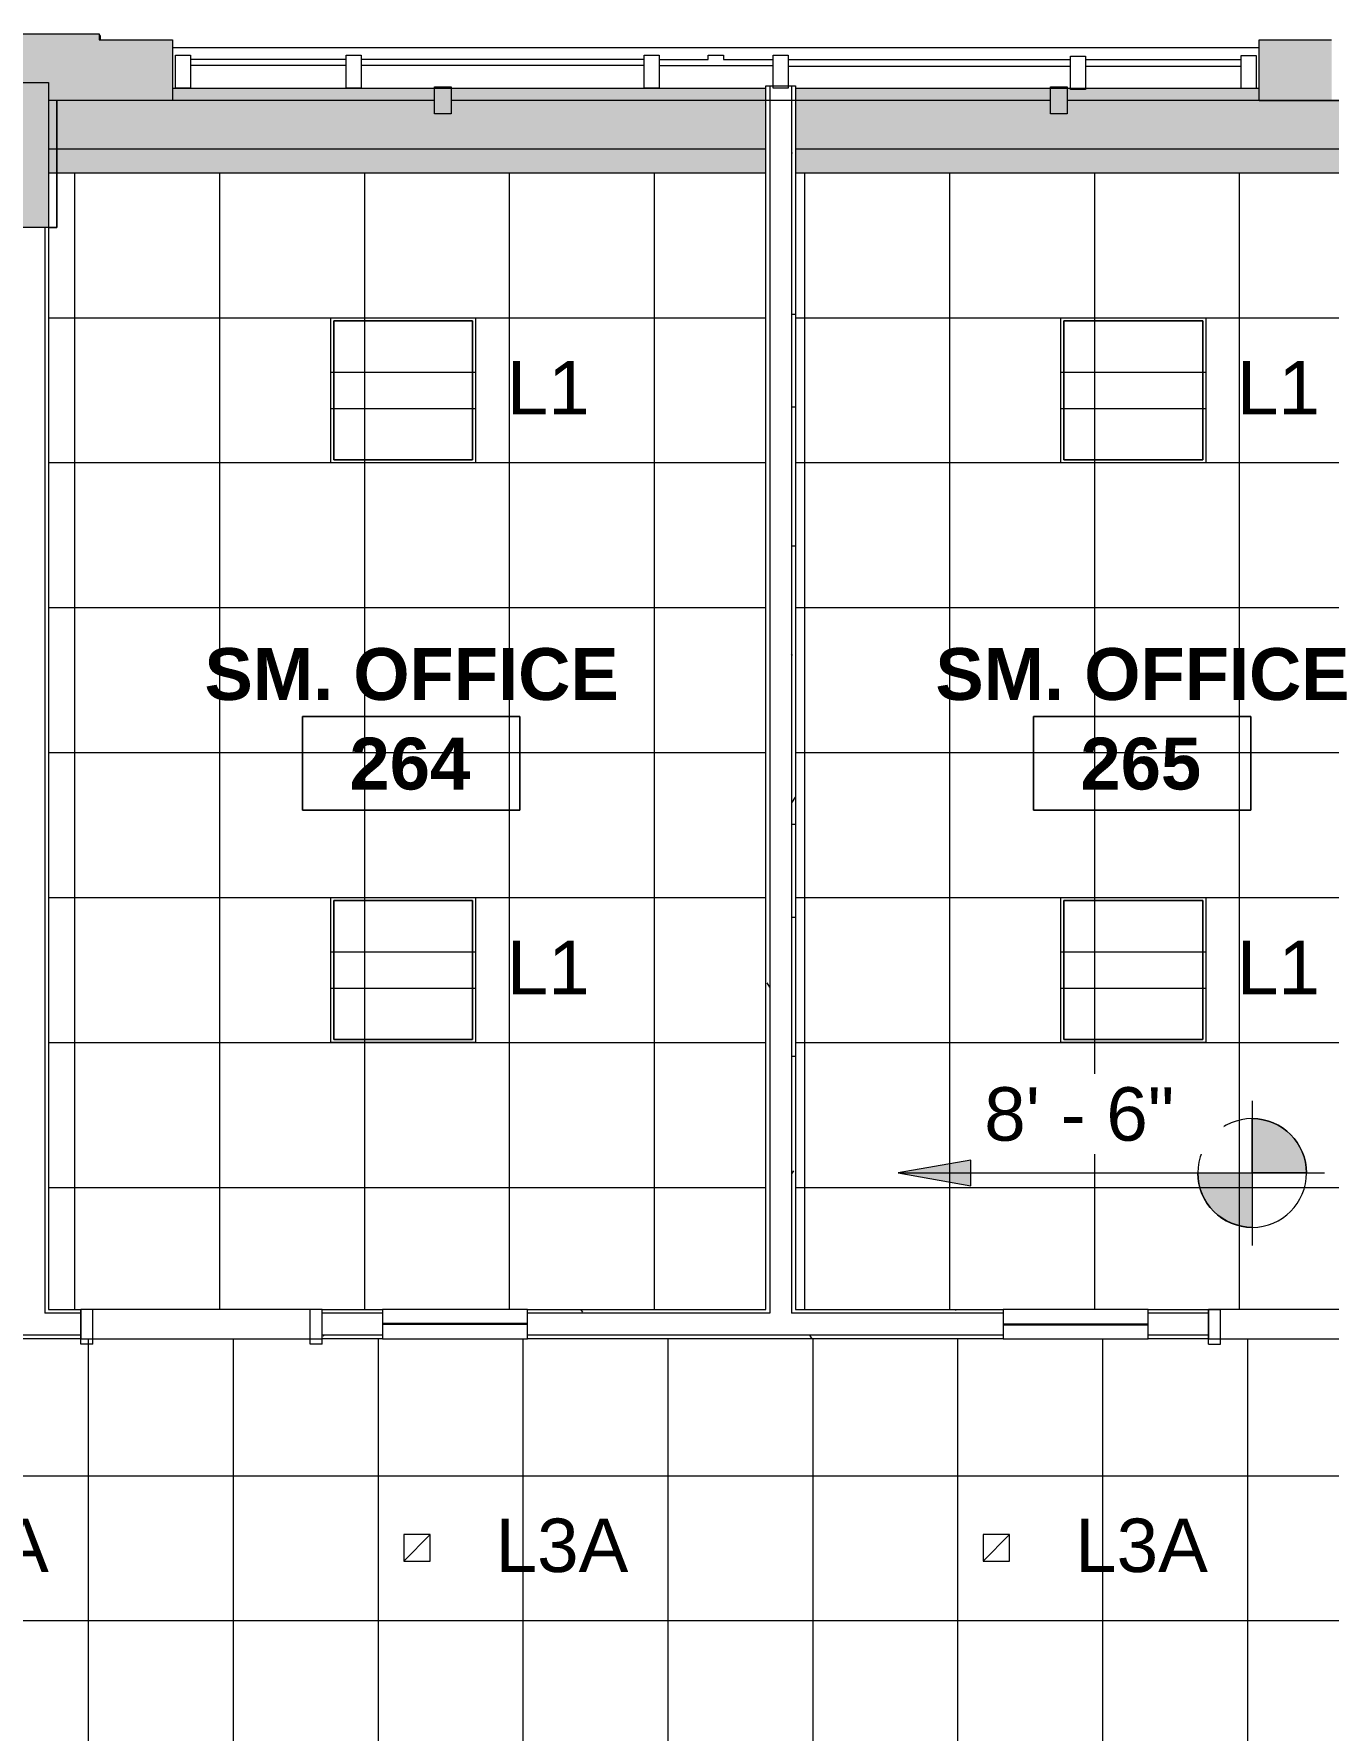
# Model space of a CAD drawing. Header units: inches. Extents: x -24 to 3083, y 122 to 13691.
# Drawn here: x 927.3 to 1141.6, y 13259.3 to 13540.2 of the extents above; entities that cross this region are included whole.
import ezdxf

# ---------------------------------------------------------------- set-up
doc = ezdxf.new("R2010")
doc.units = ezdxf.units.IN
doc.header["$MEASUREMENT"] = 0
for name, color, linetype, lineweight in [('X2$0$A-AREA-IDEN', 2, 'Continuous', 9), ('X2$0$A-CLNG', 13, 'Continuous', 13), ('X2$0$A-CLNG-PATT', 13, 'Continuous', 13), ('X2$0$A-Cols-Extr', 7, 'Continuous', 9), ('X2$0$A-DOOR', 31, 'Continuous', 13), ('X2$0$A-DOOR-FRAM', 31, 'Continuous', 20), ('X2$0$A-GLAZ', 151, 'Continuous', 13), ('X2$0$A-WALL', 113, 'Continuous', 13), ('X2$0$A-Wall-Extr', 7, 'Continuous', 9), ('X2$0$A-WALL-PATT', 111, 'Continuous', 13), ('X2$0$E-ELEC-FIXT', 91, 'Continuous', 9), ('X2$0$E-LITE-EQPM', 33, 'Continuous', 9), ('X2$0$E-LITE-EQPM-IDEN', 33, 'Continuous', 9), ('X2$0$G-ANNO-DIMS', 111, 'Continuous', 9), ('X2$0$I-WALL', 2, 'Continuous', 9), ('X2$0$Plaza America_Tower 1_2nd Floor -REVIT_dwg', 8, 'Continuous', 9), ('X2$0$S-COLS', 52, 'Continuous', 13)]:
    doc.layers.add(name, color=color, linetype=linetype, lineweight=lineweight)
doc.styles.add('X2$0$Arial_3', font='arial.ttf', dxfattribs={"height": 8.85179640718562})
doc.styles.add('X2$0$Swis721 Lt BT_B', font='', dxfattribs={"height": 8.583975346687202})
doc.styles.get('X2$0$Swis721 Lt BT_B').set_extended_font_data('Swis721 Lt BT', bold=True)
pattern_1 = [(0, (0, 0), (30.72, 7.68), [1.267, -21.773, 1.267, -21.773, -122.88]), (0, (0, 0), (30.72, 7.68), [-46.08, 1.267, -44.813, 1.267, -21.773, -53.76]), (0, (0, 0), (30.72, 7.68), [-115.2, 1.267, -14.093, 1.267, -37.133]), (120, (11.52, 3.84), (-22.01107510106448, 22.76430040425796), [1.267, -21.773, 1.267, -21.773, -122.88]), (120, (11.52, 3.84), (-22.01107510106448, 22.76430040425796), [-46.07999999999999, 1.267, -44.813, 1.267, -21.773, -53.75999999999999]), (120, (11.52, 3.84), (-22.01107510106448, 22.76430040425796), [-115.2, 1.267, -14.093, 1.267, -37.133]), (240, (15.36, 19.2), (-8.708924898935503, -30.44430040425795), [1.267, -21.773, 1.267, -21.773, -122.88]), (240, (15.36, 19.2), (-8.708924898935503, -30.44430040425795), [-46.08, 1.267, -44.813, 1.267, -21.773, -53.76]), (240, (15.36, 19.2), (-8.708924898935503, -30.44430040425795), [-115.2, 1.267, -14.093, 1.267, -37.133])]
pattern_2 = [(0, (0, 0), (15.36, 3.84), [1.267, -10.253, 1.267, -10.253, -61.44]), (0, (0, 0), (15.36, 3.84), [-23.04, 1.267, -21.773, 1.267, -10.253, -26.88]), (0, (0, 0), (15.36, 3.84), [-57.6, 1.267, -6.412999999999999, 1.267, -17.933]), (120, (5.76, 1.92), (-11.00553755053224, 11.38215020212898), [1.267, -10.253, 1.267, -10.253, -61.43999999999999]), (120, (5.76, 1.92), (-11.00553755053224, 11.38215020212898), [-23.04, 1.267, -21.773, 1.267, -10.253, -26.88]), (120, (5.76, 1.92), (-11.00553755053224, 11.38215020212898), [-57.59999999999999, 1.267, -6.412999999999998, 1.267, -17.933]), (240, (7.68, 9.6), (-4.354462449467752, -15.22215020212898), [1.267, -10.253, 1.267, -10.253, -61.44]), (240, (7.68, 9.6), (-4.354462449467752, -15.22215020212898), [-23.04, 1.267, -21.773, 1.267, -10.253, -26.88]), (240, (7.68, 9.6), (-4.354462449467752, -15.22215020212898), [-57.6, 1.267, -6.412999999999999, 1.267, -17.933])]

# ---------------------------------------------------------------- blocks, each defined once
blk = doc.blocks.new('X2$0$PS - Duplex - Duplex-4172790-FIRST FLOOR')
at = {"layer": 'X2$0$E-ELEC-FIXT'}
for p, q in [((1.375000000000114, 2.249999999999976), (-1.374999999999808, 2.249999999999974)), ((-1.374999999999808, 2.249999999999974), (-1.374999999999808, -2.250000000000306)), ((1.375000000000114, -2.250000000000306), (1.375000000000114, 2.249999999999975)), ((-1.374999999999808, -2.250000000000306), (1.375000000000114, -2.250000000000306))]:
    blk.add_line(p, q, dxfattribs=at)
blk = doc.blocks.new('X2$0$Plaza America_Tower 1_2nd Floor -REVIT_dwg-5250115-FIRST FLOOR')
at = {"layer": 'X2$0$A-Cols-Extr', "color": 253, "flags": 128}
blk.add_lwpolyline([(25871.3027293133, 13508.10613648422), (25872.64148555829, 13508.10613648422), (25872.64148555829, 13529.16813648421)], dxfattribs=at)
at = {"layer": 'X2$0$A-GLAZ', "color": 253, "lineweight": 9}
for p, q in [((25891.81948555827, 13537.9136364842), (26071.81948555827, 13537.9136364842)), ((25920.56948555827, 13535.9136364842), (25894.81948555827, 13535.9136364842)), ((25920.56948555827, 13534.9136364842), (25894.81948555827, 13534.9136364842)), ((25969.951216345, 13535.9136364842), (25923.06948555826, 13535.9136364842)), ((25969.951216345, 13534.9136364842), (25923.06948555826, 13534.9136364842)), ((25972.451216345, 13534.9136364842), (25991.31948555826, 13534.9136364842)), ((25993.81948555827, 13535.9136364842), (26040.56948555827, 13535.9136364842)), ((25993.81948555827, 13534.8549896012), (26040.56948555827, 13534.8549896012)), ((26043.06948555826, 13535.9136364842), (26068.81948555827, 13535.9136364842)), ((26043.06948555826, 13534.8549896012), (26068.81948555827, 13534.8549896012)), ((25935.24919930232, 13529.16363648421), (25891.81948555829, 13529.16363648421)), ((26037.24919930232, 13529.16363648421), (25937.99919930232, 13529.16363648421)), ((26071.81948555829, 13529.16363648421), (26039.99919930232, 13529.16363648421))]:
    blk.add_line(p, q, dxfattribs=at)
at = {"layer": 'X2$0$A-GLAZ', "color": 253, "lineweight": 9, "flags": 128}
for points in [[(25892.31948555826, 13531.1636364842), (25892.31948555826, 13536.6636364842), (25894.81948555827, 13536.6636364842), (25894.81948555827, 13531.1636364842)], [(25920.56948555827, 13536.6636364842), (25923.06948555826, 13536.6636364842), (25923.06948555826, 13531.1636364842), (25920.56948555827, 13531.1636364842)], [(25972.451216345, 13536.6636364842), (25972.451216345, 13531.1636364842), (25969.951216345, 13531.1636364842), (25969.951216345, 13536.6636364842)], [(25993.81948555827, 13536.6636364842), (25993.81948555827, 13531.1636364842), (25991.31948555826, 13531.1636364842), (25991.31948555826, 13536.6636364842)], [(26043.06948555826, 13536.46714848614), (26043.06948555826, 13530.96714848614), (26040.56948555827, 13530.96714848614), (26040.56948555827, 13536.46714848614)], [(26071.31948555827, 13536.62181582521), (26071.31948555827, 13531.12181582521), (26068.81948555827, 13531.12181582521), (26068.81948555827, 13536.62181582521)]]:
    blk.add_lwpolyline(points, close=True, dxfattribs=at)
blk.add_lwpolyline([(25972.451216345, 13535.9136364842), (25980.56948555827, 13535.9136364842), (25980.56948555827, 13536.6636364842), (25983.06948555826, 13536.6636364842), (25983.06948555826, 13535.9136364842), (25991.31948555826, 13535.9136364842)], dxfattribs=at)
at = {"layer": 'X2$0$A-Wall-Extr', "color": 253}
for p, q in [((25891.81948555827, 13529.1636364842), (25872.64148555827, 13529.1636364842)), ((26071.81948555827, 13529.1636364842), (26091.15873555827, 13529.1636364842))]:
    blk.add_line(p, q, dxfattribs=at)
at = {"layer": 'X2$0$A-Wall-Extr', "color": 253, "flags": 128}
for points in [[(25879.81948555829, 13539.16813648422), (25879.81948555829, 13539.90913648422), (25879.65823555829, 13539.90913648422)], [(25879.65823555829, 13539.90913648422), (25879.81948555829, 13539.90913648422), (25879.81948555829, 13539.16813648422)], [(25891.81948555829, 13529.16363648421), (25872.64148555829, 13529.16363648421), (25872.64148555829, 13508.10613648422), (25871.3027293133, 13508.10613648422)]]:
    blk.add_lwpolyline(points, dxfattribs=at)
blk = doc.blocks.new('X2$0$Single Flush - OTJ_SOLIDFLUSH_ALUM-4900816-FIRST FLOOR')
at = {"layer": 'X2$0$A-DOOR-FRAM'}
for p, q in [((-20.00000000000034, -3.312499999999999), (-20.00000000000034, 2.4375)), ((-20.00000000000034, 2.437499999999999), (-18.00000000000034, 2.437499999999999)), ((-18.00000000000034, -3.312499999999999), (-18.00000000000034, 2.4375)), ((18.00000399999976, -3.312499999999999), (18.00000399999976, 2.4375)), ((18.00000399999976, 2.437499999999999), (20.00000399999975, 2.437499999999999)), ((20.00000399999975, -3.312499999999999), (20.00000399999975, 2.4375)), ((-20.00000000000034, -3.312499999999999), (-18.00000000000034, -3.312499999999999)), ((18.00000399999976, -3.312499999999999), (20.00000399999975, -3.312499999999999))]:
    blk.add_line(p, q, dxfattribs=at)
blk = doc.blocks.new('X2$0$Single Flush - OTJ_SOLIDFLUSH_ALUM-4900275-FIRST FLOOR')
at = {"layer": 'X2$0$A-DOOR-FRAM'}
for p, q in [((-20.00000000000034, 3.312499999999999), (-20.00000000000034, -2.4375)), ((-20.00000000000034, 3.312499999999999), (-18.00000000000034, 3.312499999999999)), ((-18.00000000000034, 3.312499999999999), (-18.00000000000034, -2.4375)), ((18.00000399999976, 3.312499999999999), (18.00000399999976, -2.4375)), ((18.00000399999976, 3.312499999999999), (20.00000399999975, 3.312499999999999)), ((20.00000399999975, 3.312499999999999), (20.00000399999975, -2.4375)), ((-20.00000000000034, -2.437499999999999), (-18.00000000000034, -2.437499999999999)), ((18.00000399999976, -2.437499999999999), (20.00000399999975, -2.437499999999999))]:
    blk.add_line(p, q, dxfattribs=at)
blk = doc.blocks.new('X2$0$Frameless opening with glazing - 24_ x 96_-4900874-FIRST FLOOR')
at = {"layer": 'X2$0$A-GLAZ', "lineweight": 30}
blk.add_line((-13.5000000000001, 0.06250000000124077), (10.49999999999988, 0.06250000000124077), dxfattribs=at)
blk = doc.blocks.new('X2$0$L-Ceiling Light - Linear Box - 2_x2_-4960925-FIRST FLOOR')
at = {"layer": 'X2$0$E-LITE-EQPM'}
for p, q in [((-12, -11.99999999999904), (-12, 12.00000000000094)), ((-12, 12.00000000000094), (12, 12.00000000000094)), ((-12, -11.99999999999965), (-12, 12.00000000000037)), ((-12, 12.00000000000037), (11.99999999999999, 12.00000000000037)), ((-11.50000000000008, -11.49999999999979), (-11.50000000000008, 11.50000000000021)), ((-11.50000000000008, 11.50000000000021), (11.49999999999991, 11.50000000000021)), ((11.49999999999985, 11.50000000000037), (-11.50000000000013, 11.50000000000037)), ((-11.50000000000012, 11.50000000000037), (-11.50000000000013, -11.49999999999964)), ((11.49999999999991, 11.50000000000021), (11.49999999999991, -11.49999999999979)), ((11.49999999999985, -11.49999999999964), (11.49999999999985, 11.50000000000037)), ((12, 12.00000000000094), (12, -11.99999999999903)), ((11.99999999999999, 12.00000000000037), (11.99999999999999, -11.99999999999965)), ((-12.00000000000001, 3.00000000000094), (11.99999999999999, 3.00000000000094)), ((-12.00000000000001, -2.99999999999906), (11.99999999999999, -2.99999999999906)), ((12, -11.99999999999904), (-12, -11.99999999999904)), ((11.99999999999999, -11.99999999999965), (-12, -11.99999999999965)), ((11.49999999999991, -11.49999999999979), (-11.50000000000008, -11.49999999999979)), ((-11.50000000000013, -11.49999999999964), (11.49999999999985, -11.49999999999964))]:
    blk.add_line(p, q, dxfattribs=at)
blk = doc.blocks.new('X2$0$Concrete-Rectangular-Column - 19 X 24-5195709-FIRST FLOOR')
at = {"layer": 'X2$0$S-COLS', "lineweight": 9}
blk.add_hatch(color=7, dxfattribs=at).paths.add_polyline_path([(-5.741374999965386, -11.99999999998772), (9.500000000024782, -11.99999999998772), (9.500000000024782, 12.00000000001228), (-9.499999999973623, 12.00000000001228), (-9.499999999972259, -11.99999999998772)], flags=0)
at = {"layer": 'X2$0$S-COLS', "color": 8, "lineweight": 20}
for p, q in [((-9.500000000000005, 12), (9.499999999999991, 12)), ((-9.500000000000005, -12), (-9.500000000000005, 12)), ((9.499999999999991, 12), (9.499999999999991, -12)), ((9.499999999999991, -12), (-9.500000000000005, -12))]:
    blk.add_line(p, q, dxfattribs=at)
blk = doc.blocks.new('X2$0$L-Recessed Square Downlight - 4_  black trim-5264487-FIRST FLOOR')
at = {"layer": 'X2$0$E-LITE-EQPM'}
for p, q in [((-2.187499999999749, -2.18750000000022), (-2.187499999999749, 2.187499999999678)), ((-2.187499999999749, 2.187499999999678), (2.187500000000309, 2.187499999999678)), ((-2.187499999999749, 2.187499999999678), (2.187500000000309, -2.18750000000022)), ((2.187500000000309, 2.187499999999678), (2.187500000000309, -2.18750000000022)), ((2.187500000000309, -2.18750000000022), (-2.187499999999748, -2.18750000000022))]:
    blk.add_line(p, q, dxfattribs=at)
blk = doc.blocks.new('X2$0$Room Tag - Room Name and Number-3379422-FIRST FLOOR')
at = {"layer": 'X2$0$A-AREA-IDEN'}
for p, q in [((-0.1880646717928032, -0.1635729993857746), (-0.1880646717928032, -0.001823739990654245)), ((-0.1880646717928032, -0.001823739990654244), (0.1869353282071967, -0.001823739990654244)), ((0.1869353282071967, -0.001823739990655456), (-0.1880646717928029, -0.001823739990654244)), ((-0.1880646717928029, -0.001823739990654251), (-0.1880646717928032, -0.1635729993857734)), ((0.1869353282071967, -0.001823739990654244), (0.1869353282071967, -0.1635729993857746)), ((0.1869353282071964, -0.1635729993857746), (0.1869353282071967, -0.001823739990655458)), ((0.1869353282071967, -0.1635729993857746), (-0.1880646717928032, -0.1635729993857746)), ((-0.1880646717928032, -0.1635729993857734), (0.1869353282071964, -0.1635729993857746))]:
    blk.add_line(p, q, dxfattribs=at)
blk = doc.blocks.new('X2$0$Spot Elevations - Spot Elevation - Target Filled-49714-FIRST FLOOR')
at = {"layer": 'X2$0$G-ANNO-DIMS'}
h = blk.add_hatch(color=256, dxfattribs=at)
edge = h.paths.add_edge_path(flags=0)
edge.add_line((1.249000902703301e-16, 0), (-0.09374999999999985, 0))
edge.add_arc((4.891920202254595e-16, -2.60208521396521e-16), 0.09375000000000024, 90.00000000000063, 180.0000000000003, ccw=False)
edge.add_line((1.249000902703301e-16, 0.09375000000000007), (1.249000902703301e-16, 0))
h = blk.add_hatch(color=256, dxfattribs=at)
edge = h.paths.add_edge_path(flags=0)
edge.add_line((1.249000902703301e-16, 0), (0.09375000000000029, 0))
edge.add_arc((2.289834988289385e-16, 6.245004513516504e-17), 0.09374999999999996, 269.99999999999955, 359.99999999999966, ccw=False)
edge.add_line((1.249000902703301e-16, -0.09375), (1.249000902703301e-16, 0))
for p, q in [((-2.706168622523819e-16, 0.1243846875261664), (-2.706168622523819e-16, -0.125)), ((1.249000902703301e-16, 0), (1.249000902703301e-16, 0.09375000000000007)), ((0.1250000000000001, 7.067913962433002e-16), (-0.1249999999999998, 7.067913962433002e-16)), ((-0.09374999999999985, 0), (1.249000902703301e-16, 0)), ((1.249000902703301e-16, 0), (1.249000902703301e-16, -0.09375)), ((0.09375000000000029, 0), (1.249000902703301e-16, 0))]:
    blk.add_line(p, q, dxfattribs=at)
blk.add_circle((1.249000902703301e-16, 0), 0.09375000000000006, dxfattribs=at)
for centre, radius, start, end in [((4.891920202254595e-16, -2.60208521396521e-16), 0.09375000000000024, 90.0000000000002, 179.9999999999999), ((2.289834988289385e-16, 6.245004513516504e-17), 0.09374999999999996, 269.9999999999992, 359.9999999999993)]:
    blk.add_arc(centre, radius, start, end, dxfattribs=at)
blk = doc.blocks.new('X2')
at = {"layer": 'X2$0$A-CLNG-PATT'}
h = blk.add_hatch(dxfattribs=at)
h.set_pattern_fill('FP2_63', color=256, style=0, pattern_type=2)
h.set_pattern_definition(pattern_2)
h.paths.add_polyline_path([(25516.2315457556, 12516.66801148421), (25519.31948555829, 12516.66801148421), (25519.31948555829, 12633.16801148421), (25509.31948555829, 12633.16801148421), (25509.31948555829, 12552.82926148421), (25511.31948555829, 12552.82926148421), (25511.31948555829, 12516.66801148421), (25515.31948555829, 12516.66801148421)], flags=0)
h.paths.add_polyline_path([(25517.7002228844, 12638.04301148421), (25519.31948555829, 12638.04301148421), (25519.31948555829, 12659.66801148421), (25511.31948555829, 12659.66801148421), (25511.31948555829, 12638.04301148421), (25512.7911836715, 12638.04301148421)], flags=0)
h.paths.add_polyline_path([(25519.31948555829, 12683.91851148421), (25519.31948555829, 12819.16801148421), (25511.31948555829, 12819.16801148421), (25511.31948555829, 12791.66801148421), (25509.31948555829, 12791.66801148421), (25509.31948555829, 12711.32926148422), (25511.31948555829, 12711.32926148422), (25511.35355800328, 12683.91851148421)], flags=0)
h.paths.add_polyline_path([(25511.31948555829, 12824.04301148421), (25519.31948555829, 12824.04301148421), (25519.31948555829, 12959.91851148421), (25511.57398555829, 12959.91851148421), (25511.57398555829, 12932.66801148421), (25509.32398555829, 12932.66801148421), (25509.32398555829, 12853.16801148421), (25511.31948555829, 12853.16801148421), (25511.31948555829, 12841.00676148421)], flags=0)
h.paths.add_polyline_path([(25511.66177033994, 12983.91851148421), (25519.31948555829, 12983.91851148421), (25519.31948555829, 13090.98051148421), (25511.31948555829, 13090.98051148421), (25511.31948555829, 13090.16801148421), (25509.32398555829, 13090.16801148421), (25509.32398555829, 13011.16801148421), (25511.57398555829, 13011.16801148421), (25511.57398555829, 12983.91851148421)], flags=0)
h.paths.add_polyline_path([(27892.05272931333, 12992.41776148421), (27892.05272931333, 13011.16826148421), (27894.30272931333, 13011.16826148421), (27894.30272931333, 13091.6680114842), (27892.31948555831, 13091.6680114842), (27892.31948555831, 13151.6680114842), (27894.30272931332, 13151.6680114842), (27894.30272931332, 13232.10140557675), (27892.30272931332, 13232.10140557675), (27892.29116504824, 13232.16826148421), (27892.05272931333, 13232.16826148421), (27892.05272931333, 13278.35140557675), (27887.82447931322, 13278.35140557675), (27887.82447931322, 13096.68895002697), (27892.22300787356, 13096.68895002697), (27892.22300787356, 13091.81395002697), (27887.82447931322, 13091.81395002697), (27887.82447931322, 13091.41882368823), (27884.30272931332, 13091.41882368823), (27884.30272931332, 12992.41776148421)], flags=0)
h.paths.add_polyline_path([(25511.31948555829, 13095.85551148421), (25519.31948555829, 13095.85551148421), (25519.31948555829, 13257.85551148421), (25511.31948555829, 13257.85551148421), (25511.3067355583, 13231.91851148408), (25509.3067355583, 13231.91851148421), (25509.3067355583, 13151.66801148421), (25511.31948555829, 13151.66801148421), (25511.31948555829, 13103.66801148421)], flags=0)
h.paths.add_polyline_path([(25516.55968987744, 13262.73051148421), (25519.31948555829, 13262.73051148421), (25519.31948555829, 13278.91851148421), (25511.31948555829, 13278.91851148421), (25511.31948555829, 13262.73051148421)], flags=0)
h.paths.add_polyline_path([(25512.00259139991, 13312.41857398421), (25519.31948555829, 13312.41857398421), (25519.31948555829, 13497.17651148421), (25511.66398555828, 13497.17651148421), (25511.66398555828, 13489.90856935709), (25509.32278700429, 13489.90856935709), (25509.32278700429, 13349.16813648421), (25511.31948555829, 13349.16813648421), (25511.31948555829, 13312.41857398421)], flags=0)
h.paths.add_polyline_path([(27891.3056541418, 13312.41882398421), (27892.05272931333, 13312.41882398421), (27892.05272931333, 13324.8010708786), (27884.05272931332, 13324.8010708786), (27884.05272931332, 13312.41882398421), (27887.82447931322, 13312.41882398421)], flags=0)
h.paths.add_polyline_path([(27884.05272931332, 13329.67607087861), (27892.05272931333, 13329.67607087861), (27892.05272931333, 13349.16838648422), (27894.30272931333, 13349.16838648422), (27894.30272931333, 13493.82257186597), (27892.30722931332, 13493.82257186597), (27892.30722931332, 13501.82257186596), (27884.05272931332, 13501.82257186596), (27884.05272931332, 13337.16838648422)], flags=0)
h.paths.add_polyline_path([(27052.46797931332, 13520.66818874749), (27052.46797931332, 13529.16813648421), (27031.80722931333, 13529.16813648421), (27031.80722931333, 13531.16363648422), (26951.30722931333, 13531.16363648422), (26951.30722931333, 13528.91363648421), (26942.99472931332, 13528.91363648421), (26942.99472931332, 13520.66818874749), (27032.55903642479, 13520.66818874749)], flags=0)
h.paths.add_polyline_path([(26938.11972931333, 13520.66818874749), (26938.11972931333, 13528.91363648421), (26932.46797931332, 13528.91363648421), (26932.46797931332, 13520.66818874749)], flags=0)
h.paths.add_polyline_path([(27072.46797931332, 13521.16813648421), (27189.84130800327, 13521.16813648421), (27189.84130800327, 13531.12181582522), (27091.80722931333, 13531.12181582522), (27091.80722931333, 13529.16813648421), (27071.46797931332, 13529.16813648421), (27071.46797931332, 13521.16813648421)], flags=0)
h.paths.add_polyline_path([(27863.08394216832, 13521.16813648421), (27863.08394216832, 13529.16813648421), (27857.05722931332, 13529.16813648421), (27857.05722931332, 13531.16363648422), (27712.30722931333, 13531.16363648422), (27712.30722931333, 13529.16813648421), (27652.30722931333, 13529.16813648421), (27652.30722931333, 13531.16363648422), (27569.42272931332, 13531.16363648422), (27569.42272931332, 13529.16813648421), (27551.46797931332, 13529.16813648421), (27551.46797931332, 13521.16813648421), (27669.59306525887, 13521.16813648421), (27669.59306525887, 13529.16363648421), (27674.46806525888, 13529.16363648421), (27674.46806525888, 13521.16813648421), (27727.84703642479, 13521.16813648421)], flags=0)
h.paths.add_polyline_path([(27315.48522931332, 13521.16813648421), (27326.98522931331, 13521.16813648421), (27326.98522931331, 13529.16363648421), (27315.48522931332, 13529.16363648421)], flags=0)
h.paths.add_polyline_path([(27206.38103642479, 13521.16813648421), (27290.98522931322, 13521.16813648421), (27290.98522931322, 13529.16363648421), (27271.80722931333, 13529.16813648421), (27271.80722931333, 13531.12181582522), (27194.71630800328, 13531.12181582522), (27194.71630800328, 13521.16813648421)], flags=0)
h.paths.add_polyline_path([(27331.86022931332, 13521.16813648421), (27479.36972931333, 13521.16813648421), (27479.36972931333, 13530.5510708786), (27484.24472931333, 13530.5510708786), (27484.24472931333, 13521.16813648421), (27532.46797931332, 13521.16813648421), (27532.46797931332, 13529.16363648421), (27511.80722931332, 13529.16813648421), (27511.80722931332, 13531.16363648422), (27331.86022931332, 13531.16363648422), (27331.86022931332, 13521.83503226003)], flags=0)
h.paths.add_polyline_path([(26522.05722931332, 13521.16813648421), (26522.05722931332, 13529.16363648421), (26452.30722931332, 13529.16813648421), (26452.30722931332, 13531.16363648422), (26371.81948555829, 13531.16363648422), (26371.81948555829, 13529.16813648421), (26351.64148555828, 13529.16813648421), (26351.64148555828, 13521.16813648421), (26512.46262931332, 13521.16813648421)], flags=0)
h.paths.add_polyline_path([(26311.81948555829, 13521.16813648421), (26328.39148555829, 13521.16813648421), (26328.39148555829, 13529.16363648421), (26311.81948555829, 13529.16813648421), (26311.81948555829, 13531.16363648422), (26131.81948555829, 13531.16363648422), (26131.81948555829, 13529.16813648421), (26111.64148555828, 13529.16813648421), (26111.64148555828, 13521.16813648421), (26163.44903642479, 13521.16813648421)], flags=0)
h.paths.add_polyline_path([(25641.98303642479, 13521.16813648422), (25692.31948555829, 13521.16813648422), (25692.31948555829, 13531.16813648421), (25547.56948555829, 13531.16813648421), (25547.56918258937, 13529.16813648421), (25540.28588946195, 13529.16813648421), (25540.28588946195, 13521.16813648422)], flags=0)
h.paths.add_polyline_path([(25697.19448555829, 13521.16813648422), (25852.3027293133, 13521.16813648422), (25852.3027293133, 13529.16813648421), (25831.81948555829, 13529.16813648421), (25831.81948555829, 13531.16363648422), (25752.31948555829, 13531.16363648422), (25752.31948555829, 13529.16813648421), (25697.19448555829, 13529.16813648421), (25697.19448555829, 13528.92436095445)], flags=0)
h.paths.add_polyline_path([(25871.3027293133, 13521.16813648422), (25990.13198555829, 13521.16813648422), (25990.13198555829, 13531.16363648422), (25891.81948555829, 13531.16363648422), (25891.81948555829, 13529.16813648421), (25871.3027293133, 13529.16813648421), (25871.3027293133, 13528.94068544484)], flags=0)
h.paths.add_polyline_path([(25995.00698555829, 13521.16813648422), (26092.64148555829, 13521.16813648422), (26092.64148555829, 13529.16813648421), (26071.81948555829, 13529.16813648421), (26071.81948555829, 13531.16363648422), (25995.00698555829, 13531.16363648422), (25995.00698555829, 13526.10355469311)], flags=0)
h.paths.add_polyline_path([(25547.56918258937, 13529.16813648421), (25547.56948555829, 13529.1681406703), (25641.98303642479, 13529.16813648421)], flags=0)
h = blk.add_hatch(dxfattribs=at)
h.set_pattern_fill('FP2_63', color=256, style=0, pattern_type=2)
h.set_pattern_definition(pattern_2)
h.paths.add_polyline_path([(25515.31948555829, 12512.66801148421), (25523.31948555829, 12512.66801148421), (25523.31948555829, 12633.16801148421), (25519.31948555829, 12633.16801148421), (25519.31948555829, 12516.66801148421), (25511.31948555829, 12516.66801148421), (25511.31948555829, 12512.66801148421)], flags=0)
h.paths.add_polyline_path([(25519.31948555829, 12638.04301148421), (25523.31948555829, 12638.04301148421), (25523.31948555829, 12659.66801148421), (25519.31948555829, 12659.66801148421)], flags=0)
h.paths.add_polyline_path([(25523.31948555828, 12983.91851148421), (25523.31948555828, 13090.98051148421), (25519.31948555829, 13090.98051148421), (25519.31948555829, 12983.91851148421)], flags=0)
h.paths.add_polyline_path([(27880.30272931332, 12992.41776148421), (27884.30272931332, 12992.41776148421), (27884.30272931332, 13091.41882368823), (27880.30272931332, 13091.41882368823), (27880.30272931332, 13030.43270592318)], flags=0)
h.paths.add_polyline_path([(25519.31948555829, 13095.85551148421), (25523.31948555828, 13095.85551148421), (25523.31948555828, 13257.85551148421), (25519.31948555829, 13257.85551148421), (25519.31948555829, 13148.40770592318)], flags=0)
h.paths.add_polyline_path([(25523.31948555828, 13262.73051148421), (25523.31948555828, 13278.91851148421), (25519.31948555829, 13278.91851148421), (25519.31948555829, 13262.73051148421), (25523.0999872532, 13262.73051148421)], flags=0)
h.paths.add_polyline_path([(25523.31948555828, 13312.41857398421), (25523.31948555828, 13497.17651148421), (25519.31948555829, 13497.17651148421), (25519.31948555829, 13312.41857398421)], flags=0)
h.paths.add_polyline_path([(27884.05272931332, 13312.41882398421), (27884.05272931332, 13324.8010708786), (27880.05272931333, 13324.8010708786), (27880.05272931333, 13312.41882398421)], flags=0)
h.paths.add_polyline_path([(27880.41718349308, 13329.67607087861), (27884.05272931332, 13329.67607087861), (27884.05272931332, 13501.82257186596), (27880.05272931333, 13501.82257186596), (27880.05272931333, 13329.67607087861)], flags=0)
h.paths.add_polyline_path([(27032.55903642479, 13517.16813648421), (27052.46797931332, 13517.16813648421), (27052.46797931332, 13520.66818874749), (26942.99472931332, 13520.66818874749), (26942.99472931332, 13517.16813648421), (27031.80722931333, 13517.16813648421)], flags=0)
h.paths.add_polyline_path([(27479.36972931333, 13517.16813648421), (27479.36972931333, 13521.16813648421), (27331.86022931332, 13521.16813648421), (27331.86022931332, 13517.16813648421), (27380.20303642479, 13517.16813648421)], flags=0)
h.paths.add_polyline_path([(27072.46797931332, 13517.16813648421), (27189.84130800327, 13517.16813648421), (27189.84130800327, 13521.16813648421), (27071.46797931332, 13521.16813648421), (27071.46797931332, 13517.16813648421)], flags=0)
h.paths.add_polyline_path([(27674.46806525888, 13517.16813648421), (27863.08394216832, 13517.16813648421), (27863.08394216832, 13521.16813648421), (27674.46806525888, 13521.16813648421), (27674.46806525888, 13518.74700407261)], flags=0)
h.paths.add_polyline_path([(27515.11972931332, 13517.16813648421), (27532.46797931332, 13517.16813648421), (27532.46797931332, 13521.16813648421), (27484.24472931333, 13521.16813648421), (27484.24472931333, 13517.16813648421), (27511.80722931332, 13517.16813648421)], flags=0)
h.paths.add_polyline_path([(26932.46797931332, 13517.16813648421), (26938.11972931333, 13517.16813648421), (26938.11972931333, 13520.66818874749), (26932.46797931332, 13520.66818874749), (26932.46797931332, 13528.91363648421), (26928.46797931333, 13528.91363648421), (26928.46797931333, 13517.16813648421)], flags=0)
h.paths.add_polyline_path([(27194.71630800328, 13517.16813648421), (27290.98522931322, 13517.16813648421), (27290.98522931322, 13521.16813648421), (27194.71630800328, 13521.16813648421), (27194.71630800328, 13519.41394320217)], flags=0)
h.paths.add_polyline_path([(27551.46797931332, 13517.16813648421), (27669.59306525887, 13517.16813648421), (27669.59306525887, 13521.16813648421), (27551.46797931332, 13521.16813648421)], flags=0)
h.paths.add_polyline_path([(27326.98522931331, 13517.16813648421), (27326.98522931331, 13521.16813648421), (27315.48522931332, 13521.16813648421), (27315.48522931332, 13517.16813648421)], flags=0)
h.paths.add_polyline_path([(26328.39148555829, 13517.16813648421), (26328.39148555829, 13521.16813648421), (26111.64148555828, 13521.16813648421), (26111.64148555828, 13517.16813648421), (26311.81948555829, 13517.16813648421)], flags=0)
h.paths.add_polyline_path([(26522.05722931332, 13517.16813648421), (26522.05722931332, 13521.16813648421), (26351.64148555828, 13521.16813648421), (26351.64148555828, 13517.16813648421), (26452.30722931332, 13517.16813648421)], flags=0)
h.paths.add_polyline_path([(25692.31948555829, 13517.16813648421), (25692.31948555829, 13521.16813648422), (25540.28588946195, 13521.16813648422), (25540.28588946195, 13517.16813648421), (25641.98303642479, 13517.16813648421)], flags=0)
h.paths.add_polyline_path([(25697.19448555829, 13517.16813648421), (25852.3027293133, 13517.16813648421), (25852.3027293133, 13521.16813648422), (25697.19448555829, 13521.16813648422), (25697.19448555829, 13519.15659638694)], flags=0)
h.paths.add_polyline_path([(25990.13198555829, 13517.16813648421), (25990.13198555829, 13521.16813648422), (25871.3027293133, 13521.16813648422), (25871.3027293133, 13517.16813648421), (25989.62703642479, 13517.16813648421)], flags=0)
h.paths.add_polyline_path([(26071.81948555829, 13517.16813648421), (26092.64148555829, 13517.16813648421), (26092.64148555829, 13521.16813648422), (25995.00698555829, 13521.16813648422), (25995.00698555829, 13517.16813648421)], flags=0)
h = blk.add_hatch(dxfattribs=at)
h.set_pattern_fill('FP2_37', color=256, style=0, pattern_type=2)
h.set_pattern_definition([(270, (25990.039, 13421.168), (-24, -1.469576158976824e-15), []), (180, (25990.039, 13421.168), (2.939152317953648e-15, 24), [])])
h.paths.add_polyline_path([(25871.3027293133, 13328.98857087859), (25990.13198555829, 13328.98857087859), (25990.13198555829, 13517.16813648421), (25871.3027293133, 13517.16813648421), (25871.3027293133, 13384.35770592318)], flags=0)
h = blk.add_hatch(dxfattribs=at)
h.set_pattern_fill('FP2_38', color=256, style=0, pattern_type=2)
h.set_pattern_definition([(90, (26062.975, 13421.168), (24, -1.469576158976824e-15), []), (0, (26062.975, 13421.168), (0, -24), [])])
h.paths.add_polyline_path([(26029.44322555481, 13328.98857087859), (26106.76648555829, 13328.98857087859), (26106.76648555829, 13508.10613648422), (26092.64148555829, 13508.10613648422), (26092.64148555829, 13517.16813648421), (25995.00698555829, 13517.16813648421), (25995.00698555829, 13328.98857087859)], flags=0)
h = blk.add_hatch(dxfattribs=at)
h.set_pattern_fill('FP2_73', color=256, style=0, pattern_type=2)
h.set_pattern_definition([(0, (26592.307, 13061.429), (0, -24), []), (270, (26592.307, 13061.429), (-24, -1.469576158976824e-15), [])])
h.paths.add_polyline_path([(25723.63397931333, 12447.98330596964), (25768.07147931332, 12447.98330596964), (25768.07147931332, 13255.29313648422), (26343.35355800332, 13255.29313648422), (26343.35355800332, 13255.48063648422), (26472.05722931332, 13255.48063648422), (26472.05722931332, 13324.11357087861), (25712.25897931333, 13324.11357087861), (25712.25897931333, 12447.98330596964)], flags=0)
at = {"layer": 'X2$0$A-WALL-PATT', "lineweight": 9}
for points in [[(25879.65823555829, 13529.16813648421), (25879.65823555829, 13540.16813648421), (25843.81948555829, 13540.16813648421), (25843.81948555829, 13529.16813648421), (25852.3027293133, 13529.16813648421), (25852.3027293133, 13532.10613648422), (25871.3027293133, 13532.10613648422), (25871.3027293133, 13529.16813648421)], [(25879.65823555829, 13529.16813648421), (25891.81948555829, 13529.16813648421), (25891.81948555829, 13539.16813648422), (25879.65823555829, 13539.16813648422), (25879.65823555829, 13531.16363648422)], [(26071.81948555829, 13529.16813648421), (26083.81948555829, 13529.16813648421), (26083.81948555829, 13539.16813648422), (26071.81948555829, 13539.16813648422), (26071.81948555829, 13531.16363648422)]]:
    blk.add_hatch(color=7, dxfattribs=at).paths.add_polyline_path(points, flags=0)
h = blk.add_hatch(dxfattribs=at)
h.set_pattern_fill('FP2_1', color=256, style=0, pattern_type=2)
h.set_pattern_definition(pattern_1)
h.paths.add_polyline_path([(25990.75698555829, 13328.98857087859), (25990.75698555829, 13531.55107087861), (25990.13198555829, 13531.55107087861), (25990.13198555829, 13328.98857087859)], flags=0)
h = blk.add_hatch(dxfattribs=at)
h.set_pattern_fill('FP2_1', color=256, style=0, pattern_type=2)
h.set_pattern_definition(pattern_1)
h.paths.add_polyline_path([(25995.00698555829, 13328.98857087859), (25995.00698555829, 13531.55107087861), (25994.38198555829, 13531.55107087861), (25994.38198555829, 13328.98857087859)], flags=0)
h = blk.add_hatch(dxfattribs=at)
h.set_pattern_fill('FP2_1', color=256, style=0, pattern_type=2)
h.set_pattern_definition(pattern_1)
h.paths.add_polyline_path([(26107.39148555829, 13328.36357087861), (26107.39148555829, 13328.98857087859), (26103.44322555481, 13328.98857087859), (26103.44322555481, 13328.36357087861), (26106.76648555829, 13328.36357087861)], flags=0)
h.paths.add_polyline_path([(26111.64148555828, 13328.36357087861), (26248.62419930232, 13328.36357087861), (26248.62419930232, 13328.98857087861), (26111.01648555828, 13328.98857087859), (26111.01648555828, 13328.36357087861)], flags=0)
h.paths.add_polyline_path([(26272.62419930232, 13328.36357087861), (26282.62419930232, 13328.36357087861), (26282.62419930232, 13328.98857087861), (26272.62419930232, 13328.98857087861)], flags=0)
h.paths.add_polyline_path([(25697.19448555829, 13328.36357087861), (25788.4277293133, 13328.36357087861), (25788.4277293133, 13328.9885708786), (25696.56948555828, 13328.9885708786), (25696.5808035217, 13328.36357087861)], flags=0)
h.paths.add_polyline_path([(25812.4277293133, 13328.36357087861), (25822.42772931329, 13328.36357087861), (25822.42772931329, 13328.9885708786), (25812.4277293133, 13328.9885708786)], flags=0)
h.paths.add_polyline_path([(26322.62419930232, 13328.36357087861), (26328.39148555829, 13328.36357087861), (26328.39148555829, 13328.98857087861), (26322.62419930232, 13328.98857087861)], flags=0)
h.paths.add_polyline_path([(25867.05272931331, 13328.36357087861), (25867.05272931331, 13328.9885708786), (25862.42772931329, 13328.9885708786), (25862.42772931329, 13328.36357087861), (25866.4277293133, 13328.36357087861)], flags=0)
h.paths.add_polyline_path([(25870.67772931329, 13328.36357087861), (25876.63437424802, 13328.36357087861), (25876.63437424802, 13328.98857087859), (25870.67772931329, 13328.9885708786)], flags=0)
h.paths.add_polyline_path([(25989.62703642479, 13328.36357087861), (25990.75698555829, 13328.36357087861), (25990.75698555829, 13328.98857087859), (25950.63437424802, 13328.98857087859), (25950.63437424802, 13328.36357087861)], flags=0)
h.paths.add_polyline_path([(25995.00698555829, 13328.36357087861), (26029.44322555481, 13328.36357087861), (26029.44322555481, 13328.98857087859), (25994.38198555829, 13328.98857087859), (25994.39317037779, 13328.36357087861)], flags=0)
h.paths.add_polyline_path([(26063.44322555481, 13328.36357087861), (26063.44322555481, 13328.98857087859), (26053.44322555482, 13328.98857087859), (26053.44322555482, 13328.36357087861)], flags=0)
h.paths.add_polyline_path([(25916.63437424802, 13328.36357087861), (25926.63437424801, 13328.36357087861), (25926.63437424801, 13328.98857087859), (25916.63437424802, 13328.98857087859)], flags=0)
h = blk.add_hatch(dxfattribs=at)
h.set_pattern_fill('FP2_1', color=256, style=0, pattern_type=2)
h.set_pattern_definition(pattern_1)
h.paths.add_polyline_path([(26328.39148555829, 13324.11357087861), (26332.6414855583, 13324.11357087861), (26332.6414855583, 13324.73857087861), (26322.62419930232, 13324.73857087861), (26322.62419930232, 13324.11357087861)], flags=0)
h.paths.add_polyline_path([(25711.63397931333, 13324.11357087861), (25788.4277293133, 13324.11357087861), (25788.4277293133, 13324.73857087861), (25711.63397931333, 13324.73857087861)], flags=0)
h.paths.add_polyline_path([(25692.31948555829, 13324.11357087861), (25708.00897931333, 13324.11357087861), (25708.00897931333, 13324.73857087861), (25692.31948555829, 13324.73857087861)], flags=0)
h.paths.add_polyline_path([(26282.62419930232, 13324.11357087861), (26282.62419930232, 13324.73857087861), (26272.62419930232, 13324.73857087861), (26272.62419930232, 13324.11357087861)], flags=0)
h.paths.add_polyline_path([(25812.4277293133, 13324.11357087861), (25822.42772931329, 13324.11357087861), (25822.42772931329, 13324.73857087861), (25812.4277293133, 13324.73857087861)], flags=0)
h.paths.add_polyline_path([(26163.44903642479, 13324.11357087861), (26248.62419930232, 13324.11357087861), (26248.62419930232, 13324.73857087861), (26103.44322555481, 13324.73857087861), (26103.44322555481, 13324.11357087861), (26111.64148555828, 13324.11357087861)], flags=0)
h.paths.add_polyline_path([(25867.05272931331, 13324.11357087861), (25876.63437424802, 13324.11357087861), (25876.63437424802, 13324.73857087861), (25862.42772931329, 13324.73857087861), (25862.42772931329, 13324.11357087861), (25866.4277293133, 13324.11357087861)], flags=0)
h.paths.add_polyline_path([(25990.13198555829, 13324.11357087861), (26029.44322555481, 13324.11357087861), (26029.44322555481, 13324.73857087861), (25950.63437424802, 13324.73857087861), (25950.63437424802, 13324.11357087861), (25989.62703642479, 13324.11357087861)], flags=0)
h.paths.add_polyline_path([(26063.44322555481, 13324.11357087861), (26063.44322555481, 13324.73857087861), (26053.44322555482, 13324.73857087861), (26053.44322555482, 13324.11357087861)], flags=0)
h.paths.add_polyline_path([(25916.63437424802, 13324.11357087861), (25926.63437424801, 13324.11357087861), (25926.63437424801, 13324.73857087861), (25916.63437424806, 13324.73857087861)], flags=0)
at = {"layer": 'X2$0$G-ANNO-DIMS'}
blk.add_hatch(color=256, dxfattribs=at).paths.add_polyline_path([(26012.0527559044, 13351.56632941547), (26024.0527559044, 13349.45040564697), (26024.0527559044, 13353.68225318397)], flags=0)
at = {"layer": 'X2$0$A-CLNG'}
for p, q in [((25891.81948555827, 13531.1636364842), (25990.13198555827, 13531.1636364842)), ((25995.00698555826, 13531.1636364842), (26071.81948555827, 13531.1636364842)), ((25871.30272931328, 13521.1681364842), (25990.13198555827, 13521.1681364842)), ((25995.00698555827, 13521.1681364842), (26092.64148555827, 13521.1681364842)), ((25871.30272931328, 13517.1681364842), (25990.13198555827, 13517.1681364842)), ((25995.00698555827, 13517.1681364842), (26092.64148555827, 13517.1681364842))]:
    blk.add_line(p, q, dxfattribs=at)
at = {"layer": 'X2$0$A-WALL', "color": 8, "lineweight": 20}
for p, q in [((25843.81948555827, 13540.1681364842), (25879.65823555826, 13540.1681364842)), ((25879.65823555826, 13540.1681364842), (25879.65823555826, 13539.1681364842)), ((25879.65823555826, 13539.1681364842), (25891.81948555827, 13539.1681364842)), ((25891.81948555827, 13539.1681364842), (25891.81948555827, 13529.1681364842)), ((26071.81948555827, 13529.1681364842), (26071.81948555827, 13539.1681364842)), ((26071.81948555827, 13539.1681364842), (26083.81948555827, 13539.1681364842)), ((25891.81948555827, 13529.1681364842), (25871.30272931328, 13529.1681364842)), ((26092.64148555827, 13529.1681364842), (26071.81948555827, 13529.1681364842))]:
    blk.add_line(p, q, dxfattribs=at)
at = {"layer": 'X2$0$A-WALL'}
for p, q in [((25990.75698555827, 13531.5510708786), (25990.75698555827, 13328.3635708786)), ((25994.38198555827, 13531.5510708786), (25994.38198555827, 13328.3635708786)), ((25870.67772931327, 13508.1061364842), (25870.67772931327, 13328.3635708786)), ((25876.63437424799, 13328.3635708786), (25870.67772931327, 13328.3635708786)), ((25926.63437424799, 13328.3635708786), (25916.63437424799, 13328.3635708786)), ((25990.75698555827, 13328.3635708786), (25950.63437424799, 13328.3635708786)), ((26029.44322555479, 13328.3635708786), (25994.38198555827, 13328.3635708786)), ((26063.44322555479, 13328.3635708786), (26053.44322555479, 13328.3635708786)), ((25876.63437424799, 13324.7385708786), (25862.42772931327, 13324.7385708786)), ((25926.63437424799, 13324.7385708786), (25916.63437424799, 13324.7385708786)), ((26029.44322555479, 13324.7385708786), (25950.63437424799, 13324.73857087859)), ((26063.44322555479, 13324.7385708786), (26053.44322555479, 13324.73857087859))]:
    blk.add_line(p, q, dxfattribs=at)
at = {"layer": 'X2$0$G-ANNO-DIMS'}
for p, q in [((26024.0527559044, 13353.68225318397), (26012.0527559044, 13351.56632941547)), ((26012.0527559044, 13351.56632941547), (26024.0527559044, 13349.45040564697)), ((26012.0527559044, 13351.56632941547), (26062.52871676824, 13351.56632941547)), ((26024.0527559044, 13349.45040564697), (26024.0527559044, 13353.68225318397)), ((26062.52871676824, 13351.56632941547), (26070.67000077854, 13351.56632941547))]:
    blk.add_line(p, q, dxfattribs=at)
at = {"layer": 'X2$0$I-WALL', "lineweight": 13}
for p, q in [((25990.13198555827, 13328.9885708786), (25990.13198555827, 13531.5510708786)), ((25990.13198555827, 13531.5510708786), (25995.00698555827, 13531.5510708786)), ((25995.00698555827, 13531.5510708786), (25995.00698555827, 13328.9885708786)), ((25871.30272931328, 13508.1061364842), (25871.30272931328, 13328.9885708786)), ((25871.30272931328, 13328.9885708786), (25876.63437424799, 13328.9885708786)), ((25876.63437424799, 13328.9885708786), (25876.63437424799, 13324.1135708786)), ((25916.63437424799, 13328.9885708786), (25926.63437424799, 13328.9885708786)), ((25916.63437424799, 13324.1135708786), (25916.63437424799, 13328.9885708786)), ((25926.63437424799, 13328.9885708786), (25926.63437424799, 13324.1135708786)), ((25950.63437424799, 13328.9885708786), (25990.13198555827, 13328.9885708786)), ((25950.63437424799, 13324.1135708786), (25950.63437424799, 13328.9885708786)), ((25995.00698555827, 13328.9885708786), (26029.44322555479, 13328.9885708786)), ((26029.44322555479, 13328.9885708786), (26029.44322555479, 13324.1135708786)), ((26053.44322555479, 13328.9885708786), (26063.44322555479, 13328.9885708786)), ((26053.44322555479, 13324.1135708786), (26053.44322555479, 13328.9885708786)), ((26063.44322555479, 13328.9885708786), (26063.44322555479, 13324.1135708786)), ((25876.63437424799, 13324.1135708786), (25862.42772931327, 13324.1135708786)), ((25926.63437424799, 13324.1135708786), (25916.63437424799, 13324.1135708786)), ((26029.44322555479, 13324.1135708786), (25950.63437424799, 13324.1135708786)), ((26063.44322555479, 13324.1135708786), (26053.44322555479, 13324.1135708786))]:
    blk.add_line(p, q, dxfattribs=at)
at = {"layer": 'X2$0$I-WALL'}
for p, q in [((25916.63437424799, 13328.9885708786), (25876.63437424799, 13328.9885708786)), ((25950.63437424799, 13328.9885708786), (25926.63437424799, 13328.9885708786)), ((26053.44322555479, 13328.9885708786), (26029.44322555479, 13328.9885708786)), ((26103.44322555479, 13328.9885708786), (26063.44322555478, 13328.9885708786)), ((25876.63437424799, 13324.1135708786), (25916.63437424799, 13324.1135708786)), ((25926.63437424799, 13324.1135708786), (25950.63437424799, 13324.1135708786)), ((26029.44322555479, 13324.1135708786), (26053.44322555479, 13324.1135708786)), ((26063.44322555478, 13324.1135708786), (26103.44322555479, 13324.1135708786))]:
    blk.add_line(p, q, dxfattribs=at)
at = {"layer": 'X2$0$A-AREA-IDEN', "xscale": 95.99999999999994, "yscale": 95.99999999999994, "zscale": 95.99999999999994}
for p in [(25931.41490442309, 13427.33309657424), (26052.49171382597, 13427.33309657424)]:
    blk.add_blockref('X2$0$Room Tag - Room Name and Number-3379422-FIRST FLOOR', p, dxfattribs=at)
at = {"layer": 'X2$0$A-DOOR', "rotation": 180}
blk.add_blockref('X2$0$Single Flush - OTJ_SOLIDFLUSH_ALUM-4900275-FIRST FLOOR', (25896.63437424799, 13326.5510708786), dxfattribs=at)
at = {"layer": 'X2$0$A-DOOR'}
blk.add_blockref('X2$0$Single Flush - OTJ_SOLIDFLUSH_ALUM-4900816-FIRST FLOOR', (26083.44322555479, 13326.5510708786), dxfattribs=at)
at = {"layer": 'X2$0$A-GLAZ'}
blk.add_blockref('X2$0$Frameless opening with glazing - 24_ x 96_-4900874-FIRST FLOOR', (25940.13437424799, 13326.5510708786), dxfattribs=at)
at = {"layer": 'X2$0$A-GLAZ', "rotation": 180}
blk.add_blockref('X2$0$Frameless opening with glazing - 24_ x 96_-4900874-FIRST FLOOR', (26039.94322555479, 13326.5510708786), dxfattribs=at)
at = {"layer": 'X2$0$E-ELEC-FIXT', "extrusion": (0, 0, -1), "rotation": 180}
for p in [(-25936.6241993023, 13529.1636364842), (-26038.6241993023, 13529.1636364842)]:
    blk.add_blockref('X2$0$PS - Duplex - Duplex-4172790-FIRST FLOOR', p, dxfattribs=at)
at = {"layer": 'X2$0$E-LITE-EQPM'}
for p in [(25930.03879990139, 13481.1681364842), (26050.97510555652, 13481.1681364842), (25930.03879990139, 13385.1681364842), (26050.97510555652, 13385.1681364842)]:
    blk.add_blockref('X2$0$L-Ceiling Light - Linear Box - 2_x2_-4960925-FIRST FLOOR', p, dxfattribs=at)
at = {"layer": 'X2$0$E-LITE-EQPM', "extrusion": (0, 0, -1), "rotation": 180}
for p in [(-25932.30664068858, 13289.49322868158), (-26028.30664068858, 13289.49322868158)]:
    blk.add_blockref('X2$0$L-Recessed Square Downlight - 4_  black trim-5264487-FIRST FLOOR', p, dxfattribs=at)
at = {"layer": 'X2$0$G-ANNO-DIMS', "extrusion": (0, 0, -1), "xscale": 95.99999999999994, "yscale": 95.99999999999994, "zscale": 95.99999999999994}
blk.add_blockref('X2$0$Spot Elevations - Spot Elevation - Target Filled-49714-FIRST FLOOR', (-26070.67000077852, 13351.56632941546), dxfattribs=at)
at = {"layer": 'X2$0$Plaza America_Tower 1_2nd Floor -REVIT_dwg', "color": 253}
blk.add_blockref('X2$0$Plaza America_Tower 1_2nd Floor -REVIT_dwg-5250115-FIRST FLOOR', (0, 0), dxfattribs=at)
at = {"layer": 'X2$0$S-COLS', "lineweight": 9}
blk.add_blockref('X2$0$Concrete-Rectangular-Column - 19 X 24-5195709-FIRST FLOOR', (25861.80272931328, 13520.10613648421), dxfattribs=at)
at = {"layer": 'X2$0$A-AREA-IDEN', "char_height": 8.583975346687202, "attachment_point": 2, "line_spacing_factor": 0.9985383491037771, "style": 'X2$0$Swis721 Lt BT_B'}
for s, insert, width in [('SM. OFFICE', (25931.42561208945, 13438.47132577108), 77.75999999999992), ('SM. OFFICE', (26052.50242149232, 13438.47132577108), 77.75999999999992), ('264', (25931.13958050061, 13423.64452628371), 23.00399999999998), ('265', (26052.21638990348, 13423.64452628371), 23.00399999999998)]:
    blk.add_mtext(s, dxfattribs=dict(at, insert=insert, width=width))
at = {"layer": 'X2$0$E-LITE-EQPM-IDEN', "char_height": 8.85179640718562, "attachment_point": 2, "line_spacing_factor": 0.9385317878468563, "style": 'X2$0$Arial_3'}
for s, insert, width in [('L1', (25954.0709895837, 13486.01838684411), 16.41599999999998), ('L1', (26075.00729523883, 13486.01838684411), 16.41599999999998), ('L1', (25954.0709895837, 13390.01838684411), 16.41599999999998), ('L1', (26075.00729523883, 13390.01838684411), 16.41599999999998), ('L3A', (25860.33883037089, 13294.34347904149), 26.24399999999997), ('L3A', (25956.33883037089, 13294.34347904149), 26.24399999999997), ('L3A', (26052.33883037089, 13294.34347904149), 26.24399999999997)]:
    blk.add_mtext(s, dxfattribs=dict(at, insert=insert, width=width))
at = {"layer": 'X2$0$G-ANNO-DIMS', "insert": (26026.28211476424, 13365.76580718869), "char_height": 8.85179640718563, "width": 37.476, "attachment_point": 1, "line_spacing_factor": 0.9385317878468562, "style": 'X2$0$Arial_3', "bg_fill": 3, "box_fill_scale": 1.25, "bg_fill_color": 0, "bg_fill_transparency": 0}
blk.add_mtext('8\' - 6"', dxfattribs=at)

msp = doc.modelspace()

# ---------------------------------------------------------------- block references
at = {"color": 253, "lineweight": 5}
msp.add_blockref('X2', (-24941.60159030255, 0), dxfattribs=at)

doc.saveas('drawing.dxf')
